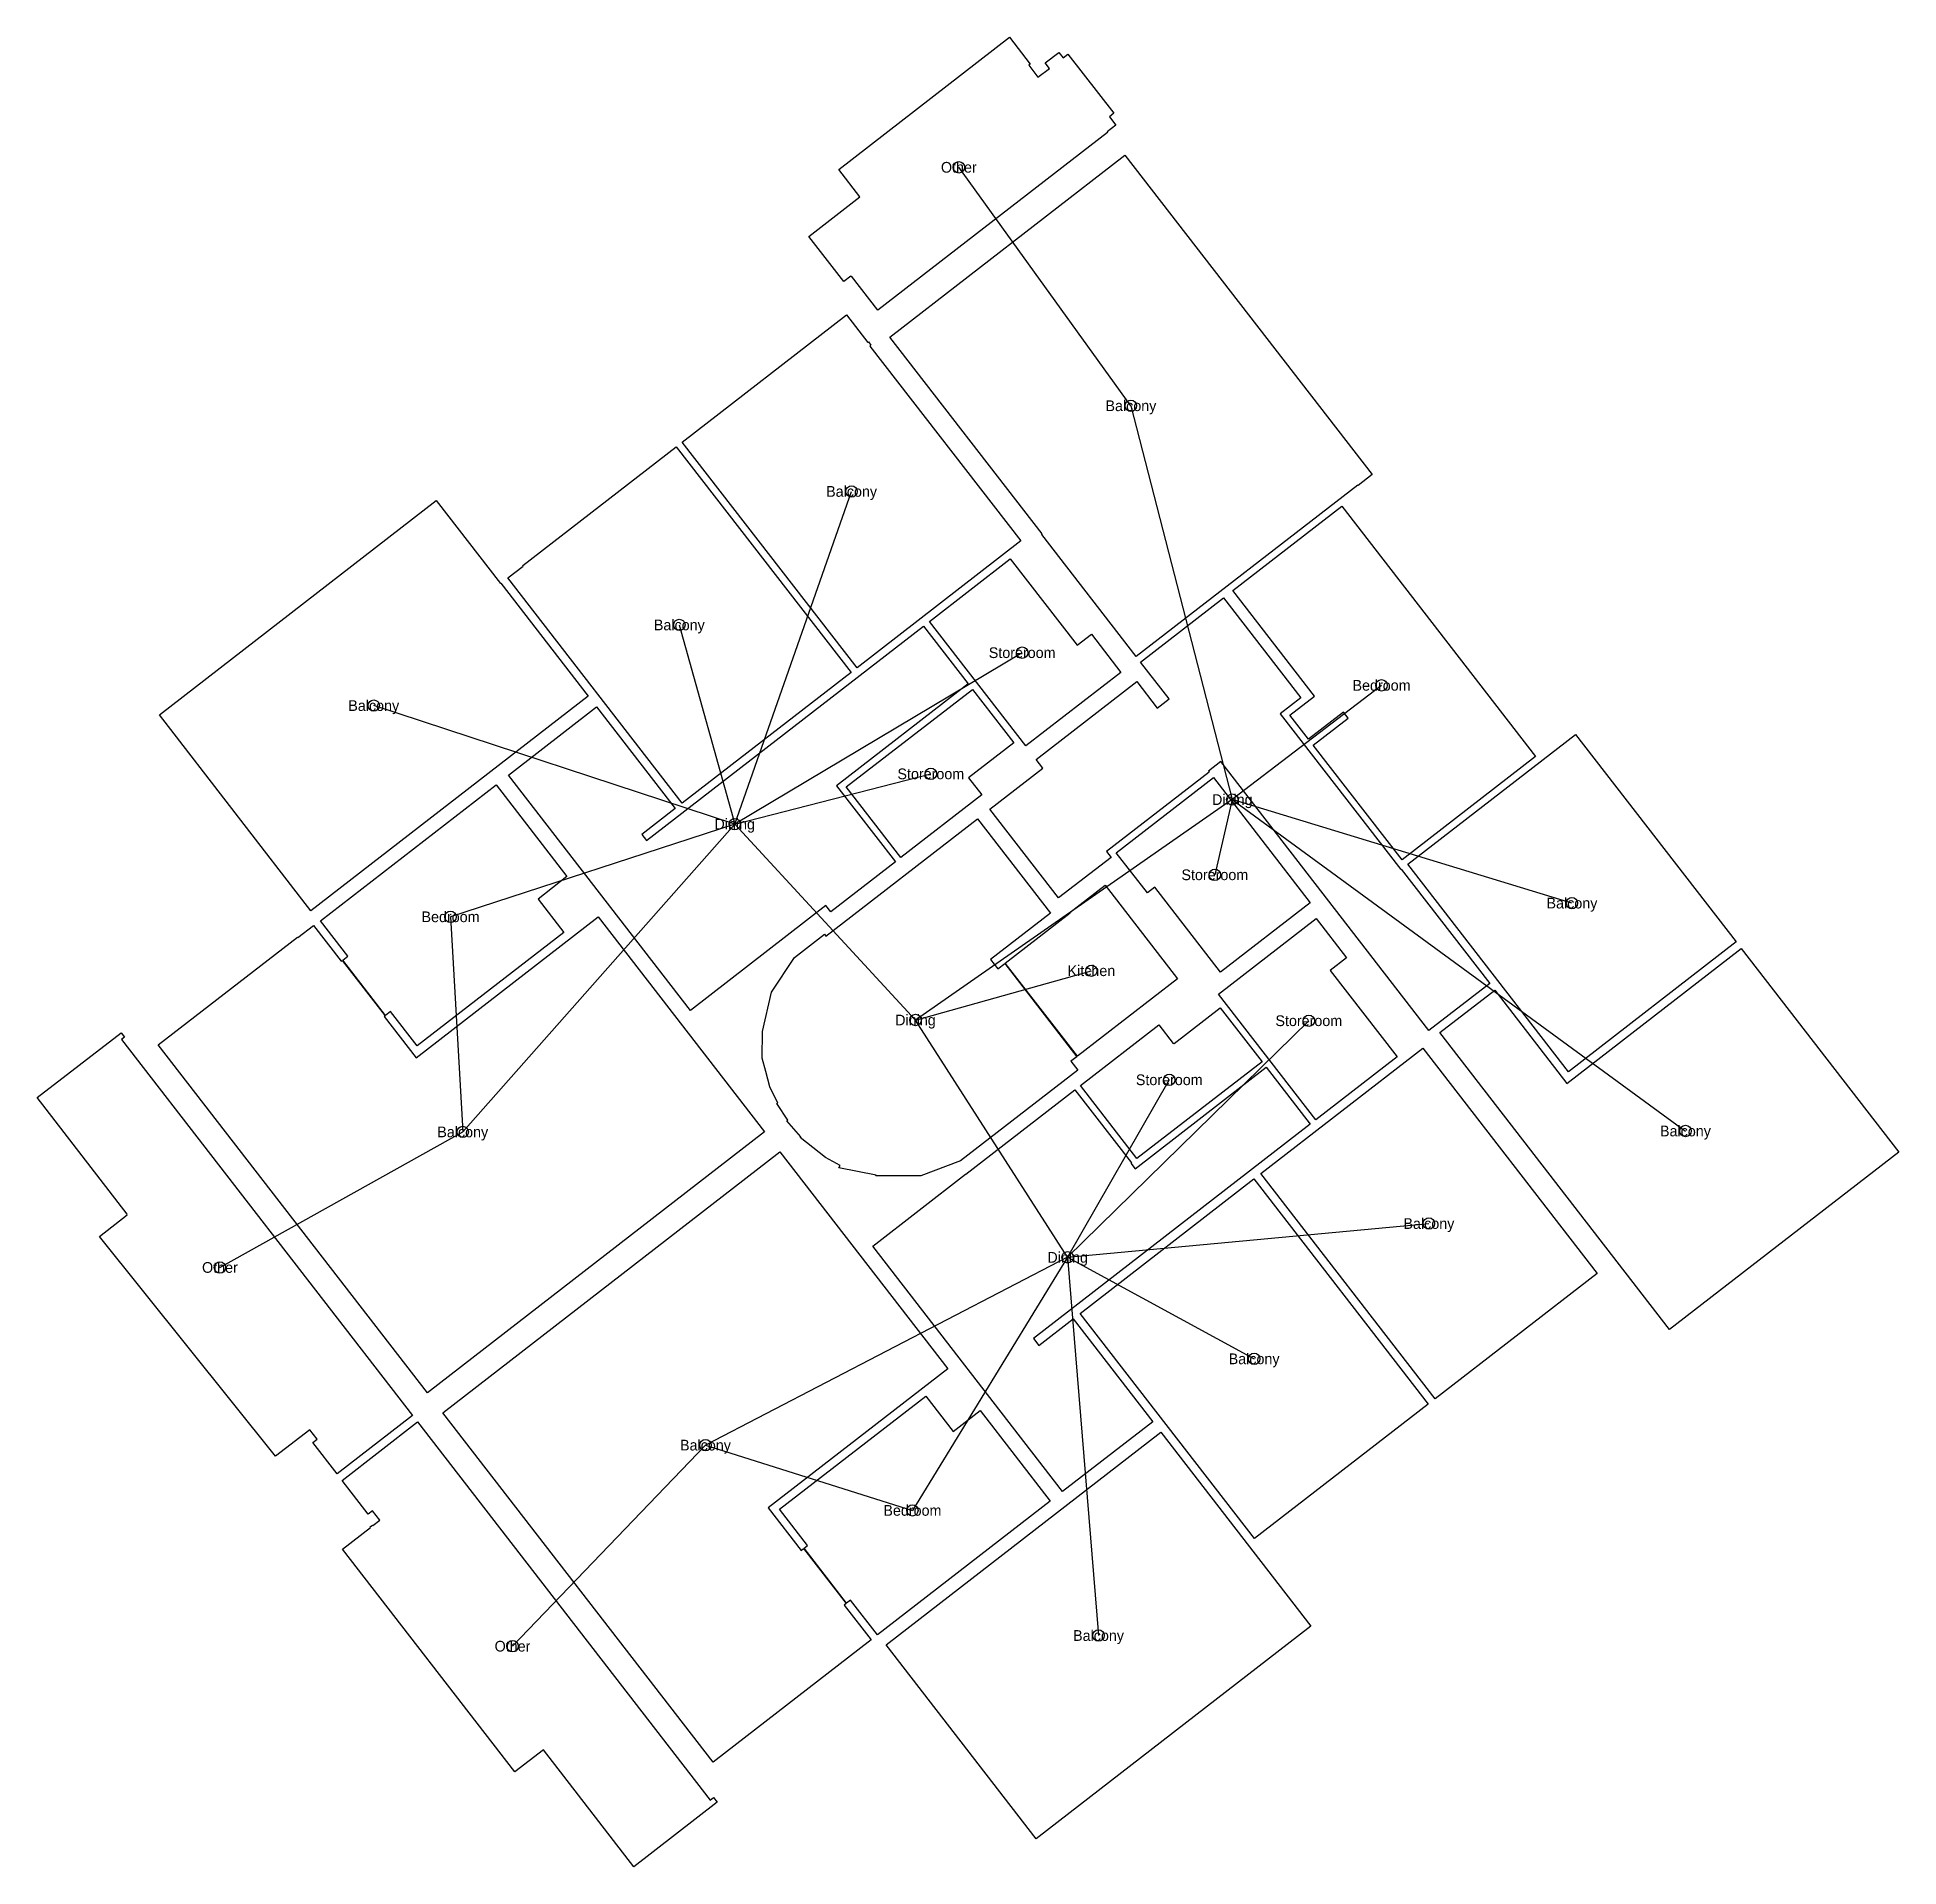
# Model space of a CAD drawing. Header units: metres. Extents: x -12.4 to 13.7, y -11.8 to 13.8.
import ezdxf
from ezdxf.enums import TextEntityAlignment as Align

# ---------------------------------------------------------------- set-up
doc = ezdxf.new("R2010")
doc.units = ezdxf.units.M
for name, color, linetype in [('Balcony', 140, 'Continuous'), ('Bedroom', 50, 'Continuous'), ('Dining', 210, 'Continuous'), ('Graph_edges_door', 150, 'Continuous'), ('Graph_edges_entrance', 10, 'Continuous'), ('Graph_nodes', 5, 'Continuous'), ('Kitchen', 10, 'Continuous'), ('Labels', 7, 'Continuous'), ('Other', 255, 'Continuous'), ('Storeroom', 8, 'Continuous')]:
    doc.layers.add(name, color=color, linetype=linetype)

msp = doc.modelspace()

# ---------------------------------------------------------------- linework, layer by layer
at = {"layer": 'Balcony'}
for points in [[(1.691, 6.868), (1.698, 6.873), (-0.439, 9.634), (2.857, 12.185), (6.324, 7.705), (6.126, 7.551), (6.121, 7.558), (3.016, 5.155), (1.691, 6.868)], [(-0.748, 9.56), (-0.741, 9.566), (-0.705, 9.519), (-0.719, 9.508), (1.397, 6.775), (-0.901, 4.997), (-3.351, 8.162), (-1.046, 9.946), (-0.748, 9.56)], [(-5.588, 6.431), (-3.435, 8.097), (-0.985, 4.932), (-3.352, 3.1), (-5.796, 6.259), (-5.583, 6.424), (-5.588, 6.431)], [(-5.901, 6.177), (-5.894, 6.183), (-4.67, 4.601), (-8.558, 1.592), (-10.683, 4.337), (-6.802, 7.341), (-5.901, 6.177)], [(9.175, 4.063), (11.428, 1.153), (9.075, -0.668), (6.822, 2.242), (9.175, 4.063)], [(-8.748, 1.222), (-8.743, 1.215), (-8.523, 1.386), (-8.134, 0.883), (-8.12, 0.894), (-7.519, 0.118), (-7.533, 0.107), (-7.084, -0.473), (-4.53, 1.504), (-2.197, -1.51), (-6.926, -5.169), (-10.702, -0.29), (-8.748, 1.222)], [(10.495, -4.281), (7.273, -0.117), (8.042, 0.478), (9.054, -0.83), (11.498, 1.062), (13.708, -1.794), (10.495, -4.281)], [(9.477, -3.495), (7.206, -5.252), (4.762, -2.093), (7.032, -0.336), (9.477, -3.495)], [(0.371, -4.829), (-2.149, -6.779), (-1.684, -7.379), (-1.65, -7.352), (-1.054, -8.122), (-1.082, -8.143), (-0.704, -8.632), (-2.919, -10.346), (-6.711, -5.446), (-1.983, -1.787), (0.371, -4.829)], [(4.673, -7.212), (2.228, -4.054), (4.664, -2.169), (7.108, -5.327), (4.673, -7.212)], [(-0.493, -8.702), (3.361, -5.72), (5.465, -8.438), (1.611, -11.42), (-0.493, -8.702)]]:
    msp.add_lwpolyline(points, close=True, dxfattribs=at)
at = {"layer": 'Bedroom'}
for points in [[(8.613, 3.752), (6.742, 2.304), (5.496, 3.913), (5.985, 4.291), (5.92, 4.376), (5.431, 3.997), (5.171, 4.333), (5.516, 4.6), (4.37, 6.08), (5.897, 7.261), (8.613, 3.752)], [(-4.968, 2.07), (-5.374, 1.755), (-5.012, 1.287), (-7.069, -0.305), (-7.442, 0.177), (-7.511, 0.124), (-8.111, 0.9), (-8.043, 0.954), (-8.426, 1.449), (-5.963, 3.356), (-4.968, 2.07)], [(1.809, -6.687), (-0.613, -8.562), (-0.991, -8.073), (-1.046, -8.115), (-1.641, -7.346), (-1.593, -7.309), (-1.988, -6.799), (0.062, -5.213), (0.446, -5.708), (0.825, -5.415), (1.809, -6.687)]]:
    msp.add_lwpolyline(points, close=True, dxfattribs=at)
at = {"layer": 'Dining'}
for points in [[(6.725, 2.167), (6.731, 2.172), (7.972, 0.569), (7.119, -0.09), (4.2, 3.683), (4.026, 3.548), (4.037, 3.535), (2.598, 2.421), (2.662, 2.338), (1.927, 1.77), (0.964, 3.014), (1.707, 3.589), (1.611, 3.713), (3.021, 4.804), (3.309, 4.433), (3.475, 4.562), (3.076, 5.078), (4.238, 5.977), (5.323, 4.574), (5.034, 4.351), (6.725, 2.167)], [(-5.789, 3.49), (-4.552, 4.448), (-3.45, 3.024), (-3.918, 2.662), (-3.853, 2.578), (0.03, 5.583), (0.657, 4.772), (-1.188, 3.344), (-0.362, 2.277), (-1.269, 1.575), (-1.338, 1.664), (-3.238, 0.194), (-5.789, 3.49)], [(-2.18, -0.663), (-2.229, -0.475), (-2.228, -0.1), (-2.098, 0.449), (-1.779, 0.936), (-1.359, 1.261), (-1.337, 1.233), (0.79, 2.88), (1.812, 1.559), (0.972, 0.909), (1.074, 0.777), (1.171, 0.852), (2.182, -0.455), (2.099, -0.519), (2.195, -0.643), (0.55, -1.915), (-0.008, -2.127), (-0.635, -2.124), (-0.634, -2.118), (-1.156, -2.014), (-1.138, -1.98), (-1.343, -1.87), (-1.698, -1.589), (-1.689, -1.581), (-1.883, -1.356), (-1.87, -1.347), (-2.027, -1.113), (-2.013, -1.106), (-2.123, -0.877), (-2.179, -0.663), (-2.18, -0.663)], [(0.622, -2.104), (0.623, -2.104), (0.623, -2.104), (2.155, -0.918), (2.948, -1.943), (2.941, -1.948), (3.001, -2.025), (4.839, -0.603), (5.456, -1.4), (1.573, -4.405), (1.649, -4.503), (2.13, -4.13), (3.248, -5.574), (1.983, -6.553), (-0.68, -3.112), (0.622, -2.104)]]:
    msp.add_lwpolyline(points, close=True, dxfattribs=at)
at = {"layer": 'Graph_edges_door'}
for p, q in [((2.94, 8.671), (0.527, 12.014)), ((2.94, 8.671), (4.362, 3.149)), ((-2.616, 2.806), (-0.977, 7.47)), ((-3.393, 5.598), (-2.616, 2.806)), ((1.415, 5.209), (-2.616, 2.806)), ((6.455, 4.751), (4.362, 3.149)), ((-2.616, 2.806), (-7.678, 4.467)), ((-2.616, 2.806), (0.134, 3.51)), ((4.362, 3.149), (4.117, 2.095)), ((9.125, 1.698), (4.362, 3.149)), ((4.362, 3.149), (10.717, -1.497)), ((-2.616, 2.806), (-6.601, 1.506)), ((-2.616, 2.806), (-6.43, -1.51)), ((-6.601, 1.506), (-6.43, -1.51)), ((-0.081, 0.059), (2.386, 0.75)), ((2.053, -3.268), (5.435, 0.049)), ((3.478, -0.779), (2.053, -3.268)), ((-9.835, -3.41), (-6.43, -1.51)), ((2.053, -3.268), (7.119, -2.794)), ((2.053, -3.268), (-3.026, -5.901)), ((2.053, -3.268), (-0.124, -6.816)), ((2.053, -3.268), (4.668, -4.691)), ((2.053, -3.268), (2.486, -8.57)), ((-3.026, -5.901), (-5.732, -8.72)), ((-3.026, -5.901), (-0.124, -6.816))]:
    msp.add_line(p, q, dxfattribs=at)
at = {"layer": 'Graph_edges_entrance'}
for p in [(4.362, 3.149), (-2.616, 2.806), (2.053, -3.268)]:
    msp.add_line(p, (-0.081, 0.059), dxfattribs=at)
at = {"layer": 'Graph_nodes'}
for centre in [(0.527, 12.014), (2.94, 8.671), (-0.977, 7.47), (-3.393, 5.598), (1.415, 5.209), (6.455, 4.751), (-7.678, 4.467), (0.134, 3.51), (4.362, 3.149), (-2.616, 2.806), (4.117, 2.095), (-6.601, 1.506), (9.125, 1.698), (2.386, 0.75), (-0.081, 0.059), (5.435, 0.049), (3.478, -0.779), (-6.43, -1.51), (10.717, -1.497), (7.119, -2.794), (-9.835, -3.41), (2.053, -3.268), (4.668, -4.691), (-3.026, -5.901), (-0.124, -6.816), (2.486, -8.57), (-5.732, -8.72)]:
    msp.add_circle(centre, 0.08, dxfattribs=at)
at = {"layer": 'Kitchen'}
msp.add_lwpolyline([(2.082, 1.568), (2.577, 1.951), (3.593, 0.637), (2.19, -0.448), (1.179, 0.858), (2.088, 1.561), (2.082, 1.568)], close=True, dxfattribs=at)
at = {"layer": 'Other'}
for points in [[(2.057, 13.602), (2.701, 12.771), (2.639, 12.723), (2.729, 12.606), (2.605, 12.51), (2.611, 12.503), (-0.61, 10.011), (-0.977, 10.486), (-0.984, 10.481), (-0.989, 10.488), (-1.086, 10.413), (-1.575, 11.045), (-0.859, 11.599), (-1.157, 11.984), (1.237, 13.837), (1.529, 13.46), (1.508, 13.444), (1.637, 13.277), (1.797, 13.401), (1.739, 13.477), (1.93, 13.625), (1.988, 13.549), (2.057, 13.602)], [(-11.141, -2.666), (-11.134, -2.661), (-12.397, -1.029), (-11.221, -0.119), (-11.175, -0.18), (-11.216, -0.212), (-7.135, -5.485), (-8.193, -6.305), (-8.533, -5.866), (-8.471, -5.818), (-8.574, -5.685), (-9.054, -6.057), (-11.526, -2.975), (-11.136, -2.673), (-11.141, -2.666)], [(-7.728, -7.048), (-7.695, -7.023), (-7.69, -7.029), (-7.592, -6.954), (-7.695, -6.821), (-7.757, -6.869), (-8.123, -6.396), (-7.064, -5.576), (-2.962, -10.878), (-2.914, -10.84), (-2.862, -10.908), (-4.03, -11.812), (-5.298, -10.174), (-5.698, -10.483), (-8.115, -7.359), (-7.723, -7.055), (-7.728, -7.048)]]:
    msp.add_lwpolyline(points, close=True, dxfattribs=at)
at = {"layer": 'Storeroom'}
for points in [[(1.466, 3.901), (0.114, 5.648), (1.248, 6.526), (2.186, 5.314), (2.386, 5.469), (2.8, 4.933), (1.466, 3.901)], [(-0.285, 2.337), (-1.051, 3.327), (0.717, 4.695), (1.297, 3.946), (0.663, 3.456), (0.85, 3.215), (-0.285, 2.337)], [(5.454, 1.703), (4.196, 0.729), (3.274, 1.92), (3.171, 1.841), (2.735, 2.404), (4.097, 3.457), (5.454, 1.703)], [(6.674, -0.457), (5.533, -1.34), (4.17, 0.421), (5.539, 1.48), (5.964, 0.931), (5.736, 0.755), (6.674, -0.457)], [(3.535, -0.269), (3.542, -0.264), (3.547, -0.27), (4.194, 0.23), (4.779, -0.525), (3.025, -1.883), (2.232, -0.859), (3.332, -0.007), (3.535, -0.269)]]:
    msp.add_lwpolyline(points, close=True, dxfattribs=at)

# ---------------------------------------------------------------- texts
at = {"layer": 'Labels'}
for s, p in [('Other', (0.527, 12.014)), ('Balcony', (2.94, 8.671)), ('Balcony', (-0.977, 7.47)), ('Balcony', (-3.393, 5.598)), ('Storeroom', (1.415, 5.209)), ('Bedroom', (6.455, 4.751)), ('Balcony', (-7.678, 4.467)), ('Storeroom', (0.134, 3.51)), ('Dining', (4.362, 3.149)), ('Dining', (-2.616, 2.806)), ('Storeroom', (4.117, 2.095)), ('Bedroom', (-6.601, 1.506)), ('Balcony', (9.125, 1.698)), ('Kitchen', (2.386, 0.75)), ('Dining', (-0.081, 0.059)), ('Storeroom', (5.435, 0.049)), ('Storeroom', (3.478, -0.779)), ('Balcony', (-6.43, -1.51)), ('Balcony', (10.717, -1.497)), ('Balcony', (7.119, -2.794)), ('Other', (-9.835, -3.41)), ('Dining', (2.053, -3.268)), ('Balcony', (4.668, -4.691)), ('Balcony', (-3.026, -5.901)), ('Bedroom', (-0.124, -6.816)), ('Balcony', (2.486, -8.57)), ('Other', (-5.732, -8.72))]:
    msp.add_text(s, height=0.15, dxfattribs=at).set_placement(p, align=Align.MIDDLE_CENTER)

doc.saveas('drawing.dxf')
